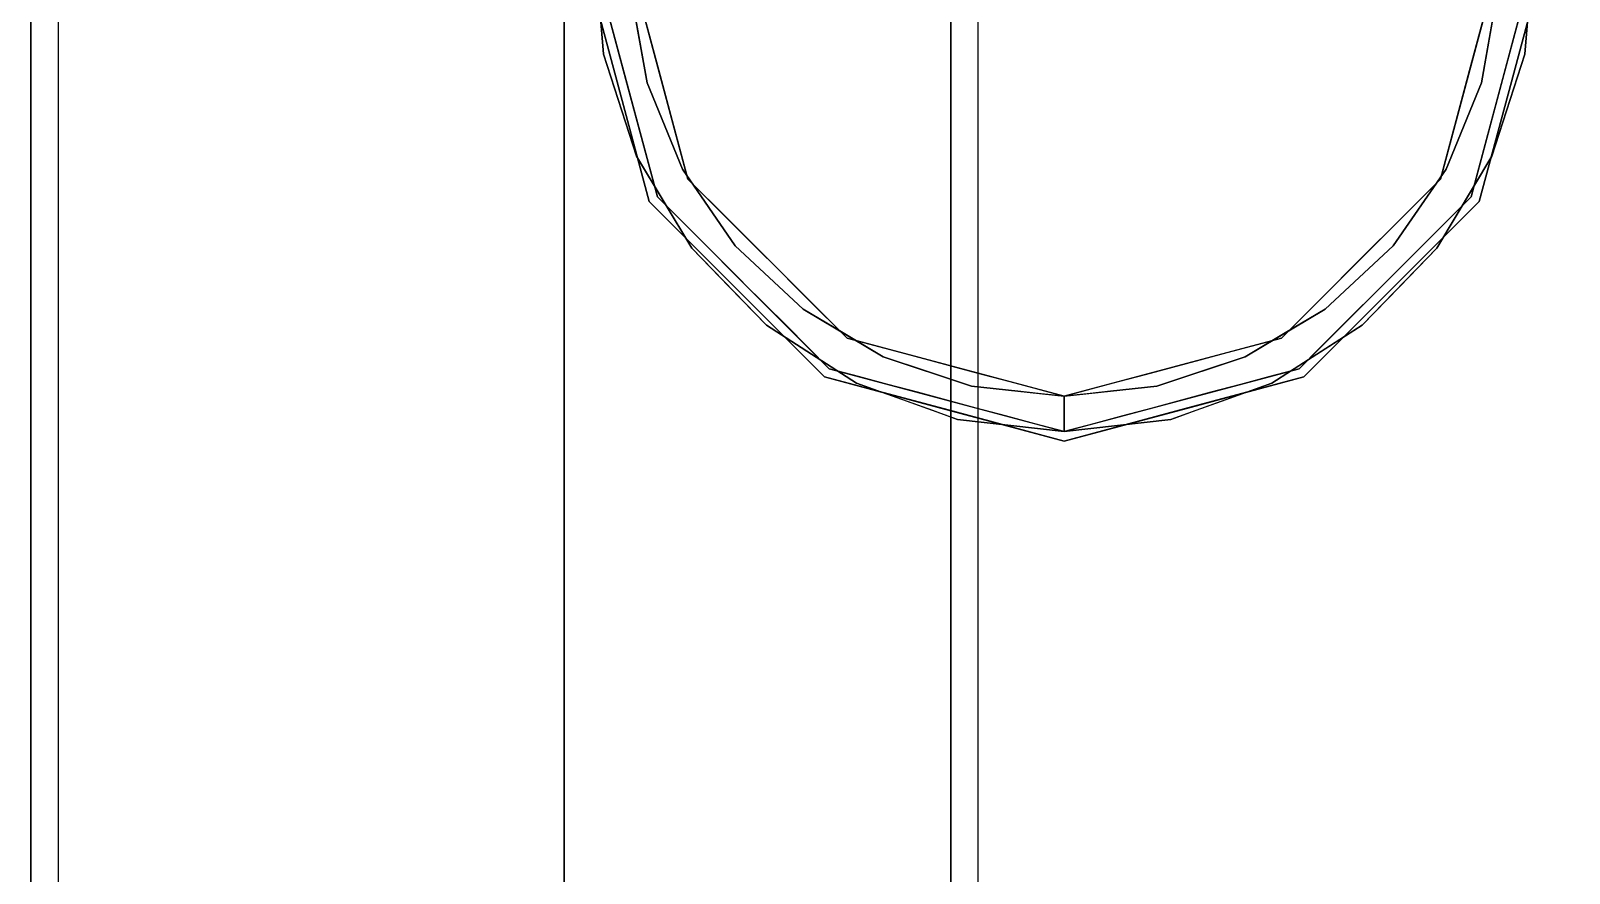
# Model space of a CAD drawing. Header units: millimetres. Extents: x -2 to 771, y -886 to 7.
# Drawn here: x -2 to 113.3, y -219.2 to -156 of the extents above; entities that cross this region are included whole.
import ezdxf

# ---------------------------------------------------------------- set-up
doc = ezdxf.new("R2010")
doc.units = ezdxf.units.MM
for name, color, linetype in [('IQ_200_2D', 1, 'Continuous'), ('IQ_200_3D', 1, 'Continuous'), ('IQ_204_3D', 7, 'Continuous')]:
    doc.layers.add(name, color=color, linetype=linetype)

msp = doc.modelspace()

# ---------------------------------------------------------------- linework, layer by layer
at = {"layer": 'IQ_200_2D'}
for p, q in [((69, -817.5), (69, -27.5)), ((0, -60), (0, -825))]:
    msp.add_line(p, q, dxfattribs=at)
at = {"layer": 'IQ_200_3D'}
for points, invisible_edges in [([(767.96, -60, 157), (-2.04, -825, 157), (-2.04, -60, 157), (57.96, 0, 157)], 13), ([(-2.04, -60, 190), (-2.04, -825, 190), (767.96, -60, 190), (57.96, 0, 190)], 14), ([(-2.04, -825, 157), (767.96, -60, 157), (767.96, -825, 157), (707.96, -885, 157)], 13), ([(767.96, -825, 190), (767.96, -60, 190), (-2.04, -825, 190), (707.96, -885, 190)], 14), ([(727.96, -845, 150), (37.96, -845, 150), (37.96, -80, 150), (727.96, -80, 150)], 5)]:
    msp.add_3dface(points, dxfattribs=dict(at, invisible_edges=invisible_edges))
for points in [[(66.96, -817.5, 1470), (66.96, -777.1, 1570), (66.96, -63.9, 1570), (66.96, -27.5, 1470)], [(66.96, -27.5, 1470), (66.96, -27.5, 190), (66.96, -817.5, 190), (66.96, -817.5, 1470)], [(-2.04, -60, 190), (-2.04, -60, 157), (-2.04, -825, 157), (-2.04, -825, 190)], [(698.96, -777.1, 1570), (698.96, -63.9, 1570), (66.96, -63.9, 1570), (66.96, -777.1, 1570)], [(37.96, -80, 157), (37.96, -80, 150), (37.96, -845, 150), (37.96, -845, 157)]]:
    msp.add_3dface(points, dxfattribs=at)
at = {"layer": 'IQ_204_3D'}
for points, invisible_edges in [([(40.24, -149.71, 74.79), (40.91, -157.72, 82.81), (40.23, -150.81, 116.94)], 14), ([(40.24, -149.71, 74.79), (42.95, -153.01, 78.09), (40.91, -157.72, 82.81)], 3), ([(110, -157.72, 82.81), (107.96, -153.01, 78.09), (110.67, -149.71, 74.79)], 3), ([(110.67, -149.71, 74.79), (110.68, -150.81, 116.94), (110, -157.72, 82.81)], 3), ([(41.92, -159.79, 150), (39.51, -150.81, 150), (39.51, -150.81, 117.11), (41.92, -159.79, 117.11)], 10), ([(40.91, -157.72, 82.81), (42.59, -159.62, 116.94), (40.23, -150.81, 116.94)], 13), ([(40.23, -150.81, 116.94), (44.95, -168.42, 116.94), (47.24, -167.1, 116.94), (42.88, -150.81, 116.94)], 10), ([(42.95, -153.01, 78.09), (42.88, -150.81, 116.94), (45.06, -158.95, 116.94)], 13), ([(103.67, -167.1, 116.94), (105.97, -168.42, 116.94), (110.68, -150.81, 116.94), (108.03, -150.81, 116.94)], 5), ([(107.96, -153.01, 78.09), (105.85, -158.95, 116.94), (108.03, -150.81, 116.94)], 13), ([(110, -157.72, 82.81), (110.68, -150.81, 116.94), (108.33, -159.62, 116.94)], 13), ([(111.4, -150.81, 117.11), (111.4, -150.81, 150), (108.99, -159.79, 150), (108.99, -159.79, 117.11)], 5), ([(40.91, -157.72, 82.81), (42.95, -153.01, 78.09), (44.17, -159.88, 84.96)], 13), ([(44.17, -159.88, 84.96), (42.95, -153.01, 78.09), (45.06, -158.95, 116.94)], 14), ([(106.74, -159.88, 84.96), (105.85, -158.95, 116.94), (107.96, -153.01, 78.09)], 3), ([(106.74, -159.88, 84.96), (107.96, -153.01, 78.09), (110, -157.72, 82.81)], 14), ([(43.38, -165.38, 90.46), (40.91, -157.72, 82.81), (44.17, -159.88, 84.96)], 14), ([(43.38, -165.38, 90.46), (42.59, -159.62, 116.94), (40.91, -157.72, 82.81)], 3), ([(107.53, -165.38, 90.46), (106.74, -159.88, 84.96), (110, -157.72, 82.81)], 3), ([(108.33, -159.62, 116.94), (107.53, -165.38, 90.46), (110, -157.72, 82.81)], 13), ([(44.17, -159.88, 84.96), (45.06, -158.95, 116.94), (46.82, -166.34, 91.42)], 3), ([(46.82, -166.34, 91.42), (45.06, -158.95, 116.94), (47.24, -167.1, 116.94)], 13), ([(104.09, -166.34, 91.42), (103.67, -167.1, 116.94), (105.85, -158.95, 116.94)], 13), ([(106.74, -159.88, 84.96), (104.09, -166.34, 91.42), (105.85, -158.95, 116.94)], 14), ([(41.92, -159.79, 117.11), (44.33, -168.78, 117.11), (44.33, -168.78, 150), (41.92, -159.79, 150)], 10), ([(43.38, -165.38, 90.46), (44.95, -168.42, 116.94), (42.59, -159.62, 116.94)], 13), ([(44.17, -159.88, 84.96), (46.82, -166.34, 91.42), (43.38, -165.38, 90.46)], 14), ([(106.74, -159.88, 84.96), (107.53, -165.38, 90.46), (104.09, -166.34, 91.42)], 3), ([(108.33, -159.62, 116.94), (105.97, -168.42, 116.94), (107.53, -165.38, 90.46)], 14), ([(106.58, -168.78, 150), (106.58, -168.78, 117.11), (108.99, -159.79, 117.11), (108.99, -159.79, 150)], 5), ([(43.38, -165.38, 90.46), (46.82, -166.34, 91.42), (47.52, -172.28, 97.36)], 3), ([(47.52, -172.28, 97.36), (44.95, -168.42, 116.94), (43.38, -165.38, 90.46)], 3), ([(103.39, -172.28, 97.36), (104.09, -166.34, 91.42), (107.53, -165.38, 90.46)], 3), ([(103.39, -172.28, 97.36), (107.53, -165.38, 90.46), (105.97, -168.42, 116.94)], 14), ([(59.17, -179.02, 116.94), (47.24, -167.1, 116.94), (44.95, -168.42, 116.94), (57.84, -181.32, 116.94)], 10), ([(46.82, -166.34, 91.42), (50.79, -172.09, 97.17), (47.52, -172.28, 97.36)], 14), ([(47.24, -167.1, 116.94), (50.23, -170.08, 116.94), (46.82, -166.34, 91.42)], 14), ([(46.82, -166.34, 91.42), (50.23, -170.08, 116.94), (50.79, -172.09, 97.17)], 3), ([(105.97, -168.42, 116.94), (103.67, -167.1, 116.94), (91.74, -179.02, 116.94), (93.07, -181.32, 116.94)], 5), ([(104.09, -166.34, 91.42), (103.39, -172.28, 97.36), (100.12, -172.09, 97.17)], 3), ([(100.12, -172.09, 97.17), (100.69, -170.08, 116.94), (104.09, -166.34, 91.42)], 3), ([(100.69, -170.08, 116.94), (103.67, -167.1, 116.94), (104.09, -166.34, 91.42)], 14), ([(48.17, -171.65, 116.94), (44.95, -168.42, 116.94), (47.52, -172.28, 97.36)], 14), ([(103.39, -172.28, 97.36), (105.97, -168.42, 116.94), (102.74, -171.65, 116.94)], 13), ([(44.33, -168.78, 117.11), (50.91, -175.36, 117.11), (50.91, -175.36, 150), (44.33, -168.78, 150)], 10), ([(100, -175.36, 117.11), (106.58, -168.78, 117.11), (106.58, -168.78, 150), (100, -175.36, 150)], 10), ([(50.23, -170.08, 116.94), (53.21, -173.06, 116.94), (50.79, -172.09, 97.17)], 14), ([(97.7, -173.06, 116.94), (100.69, -170.08, 116.94), (100.12, -172.09, 97.17)], 14), ([(50.32, -175.17, 100.25), (48.17, -171.65, 116.94), (47.52, -172.28, 97.36)], 3), ([(48.17, -171.65, 116.94), (50.32, -175.17, 100.25), (51.39, -174.87, 116.94)], 3), ([(102.74, -171.65, 116.94), (99.52, -174.87, 116.94), (100.59, -175.17, 100.25)], 14), ([(102.74, -171.65, 116.94), (100.59, -175.17, 100.25), (103.39, -172.28, 97.36)], 13), ([(47.52, -172.28, 97.36), (50.79, -172.09, 97.17), (53.12, -178.05, 103.14)], 3), ([(55.89, -176.85, 101.94), (53.12, -178.05, 103.14), (50.79, -172.09, 97.17)], 3), ([(53.34, -174.47, 99.55), (50.79, -172.09, 97.17), (53.21, -173.06, 116.94)], 14), ([(53.34, -174.47, 99.55), (53.21, -173.06, 116.94), (56.19, -176.04, 116.94)], 13), ([(97.7, -173.06, 116.94), (97.57, -174.47, 99.55), (94.72, -176.04, 116.94)], 3), ([(95.02, -176.85, 101.94), (100.12, -172.09, 97.17), (97.79, -178.05, 103.14)], 14), ([(97.57, -174.47, 99.55), (97.7, -173.06, 116.94), (100.12, -172.09, 97.17)], 3), ([(97.79, -178.05, 103.14), (100.12, -172.09, 97.17), (103.39, -172.28, 97.36)], 3), ([(53.12, -178.05, 103.14), (51.39, -174.87, 116.94), (50.32, -175.17, 100.25)], 3), ([(50.91, -175.36, 117.11), (57.49, -181.93, 117.11), (57.49, -181.93, 150), (50.91, -175.36, 150)], 10), ([(53.12, -178.05, 103.14), (54.62, -178.09, 116.94), (51.39, -174.87, 116.94)], 13), ([(55.89, -176.85, 101.94), (53.34, -174.47, 99.55), (56.19, -176.04, 116.94)], 14), ([(100, -175.36, 150), (93.43, -181.93, 150), (93.43, -181.93, 117.11), (100, -175.36, 117.11)], 10), ([(95.02, -176.85, 101.94), (94.72, -176.04, 116.94), (97.57, -174.47, 99.55)], 3), ([(97.79, -178.05, 103.14), (99.52, -174.87, 116.94), (96.29, -178.09, 116.94)], 13), ([(99.52, -174.87, 116.94), (97.79, -178.05, 103.14), (100.59, -175.17, 100.25)], 13), ([(55.89, -176.85, 101.94), (56.19, -176.04, 116.94), (58.89, -178.64, 103.72)], 3), ([(59.17, -179.02, 116.94), (58.89, -178.64, 103.72), (56.19, -176.04, 116.94)], 3), ([(94.72, -176.04, 116.94), (92.02, -178.64, 103.72), (91.74, -179.02, 116.94)], 3), ([(92.02, -178.64, 103.72), (94.72, -176.04, 116.94), (95.02, -176.85, 101.94)], 3), ([(59.89, -182.41, 107.49), (53.12, -178.05, 103.14), (55.89, -176.85, 101.94)], 14), ([(55.89, -176.85, 101.94), (61.89, -180.42, 105.51), (59.89, -182.41, 107.49)], 14), ([(91.02, -182.41, 107.49), (89.02, -180.42, 105.51), (95.02, -176.85, 101.94)], 13), ([(97.79, -178.05, 103.14), (91.02, -182.41, 107.49), (95.02, -176.85, 101.94)], 14), ([(56.5, -180.23, 105.32), (54.62, -178.09, 116.94), (53.12, -178.05, 103.14)], 3), ([(54.62, -178.09, 116.94), (56.5, -180.23, 105.32), (56.23, -179.71, 116.94)], 3), ([(58.89, -178.64, 103.72), (59.17, -179.02, 116.94), (61.89, -180.42, 105.51)], 3), ([(92.02, -178.64, 103.72), (89.02, -180.42, 105.51), (91.74, -179.02, 116.94)], 14), ([(97.79, -178.05, 103.14), (96.29, -178.09, 116.94), (94.41, -180.23, 105.32)], 3), ([(94.41, -180.23, 105.32), (96.29, -178.09, 116.94), (94.68, -179.71, 116.94)], 13), ([(56.5, -180.23, 105.32), (57.84, -181.32, 116.94), (56.23, -179.71, 116.94)], 13), ([(75.46, -183.38, 116.94), (59.17, -179.02, 116.94), (57.84, -181.32, 116.94), (75.46, -186.04, 116.94)], 2), ([(61.89, -180.42, 105.51), (59.17, -179.02, 116.94), (63.24, -180.11, 116.94)], 13), ([(93.07, -181.32, 116.94), (91.74, -179.02, 116.94), (75.46, -183.38, 116.94), (75.46, -186.04, 116.94)], 1), ([(87.67, -180.11, 116.94), (91.74, -179.02, 116.94), (89.02, -180.42, 105.51)], 14), ([(94.68, -179.71, 116.94), (93.07, -181.32, 116.94), (94.41, -180.23, 105.32)], 14), ([(56.5, -180.23, 105.32), (59.89, -182.41, 107.49), (57.84, -181.32, 116.94)], 14), ([(67.46, -185.12, 110.2), (59.89, -182.41, 107.49), (61.89, -180.42, 105.51)], 14), ([(61.89, -180.42, 105.51), (63.24, -180.11, 116.94), (65.2, -181.53, 106.61)], 3), ([(61.89, -180.42, 105.51), (68.51, -182.63, 107.72), (67.46, -185.12, 110.2)], 14), ([(65.28, -180.66, 116.94), (65.2, -181.53, 106.61), (63.24, -180.11, 116.94)], 3), ([(65.2, -181.53, 106.61), (65.28, -180.66, 116.94), (66.86, -182.08, 107.17)], 3), ([(67.31, -181.2, 116.94), (66.86, -182.08, 107.17), (65.28, -180.66, 116.94)], 3), ([(89.02, -180.42, 105.51), (83.45, -185.12, 110.2), (82.4, -182.63, 107.72)], 3), ([(83.45, -185.12, 110.2), (89.02, -180.42, 105.51), (91.02, -182.41, 107.49)], 3), ([(84.05, -182.08, 107.17), (83.6, -181.2, 116.94), (85.64, -180.66, 116.94)], 13), ([(85.64, -180.66, 116.94), (85.71, -181.53, 106.61), (84.05, -182.08, 107.17)], 13), ([(85.64, -180.66, 116.94), (87.67, -180.11, 116.94), (85.71, -181.53, 106.61)], 14), ([(89.02, -180.42, 105.51), (85.71, -181.53, 106.61), (87.67, -180.11, 116.94)], 14), ([(93.07, -181.32, 116.94), (91.02, -182.41, 107.49), (94.41, -180.23, 105.32)], 13), ([(57.49, -181.93, 150), (65.93, -184.2, 117.11), (66.47, -184.34, 150)], 3), ([(57.49, -181.93, 150), (57.49, -181.93, 117.11), (65.93, -184.2, 117.11)], 13), ([(60.04, -181.91, 116.94), (57.84, -181.32, 116.94), (59.89, -182.41, 107.49)], 14), ([(61.78, -183.09, 108.17), (60.04, -181.91, 116.94), (59.89, -182.41, 107.49)], 3), ([(60.04, -181.91, 116.94), (61.78, -183.09, 108.17), (62.24, -182.5, 116.94)], 3), ([(67.31, -181.2, 116.94), (68.51, -182.63, 107.72), (66.86, -182.08, 107.17)], 13), ([(67.31, -181.2, 116.94), (69.35, -181.75, 116.94), (68.51, -182.63, 107.72)], 14), ([(69.35, -181.75, 116.94), (71.38, -182.29, 116.94), (68.51, -182.63, 107.72)], 14), ([(79.53, -182.29, 116.94), (81.56, -181.75, 116.94), (82.4, -182.63, 107.72)], 14), ([(81.56, -181.75, 116.94), (83.6, -181.2, 116.94), (82.4, -182.63, 107.72)], 14), ([(84.05, -182.08, 107.17), (82.4, -182.63, 107.72), (83.6, -181.2, 116.94)], 14), ([(84.99, -184.2, 117.11), (93.43, -181.93, 150), (84.44, -184.34, 150)], 13), ([(93.43, -181.93, 117.11), (93.43, -181.93, 150), (84.99, -184.2, 117.11)], 3), ([(90.87, -181.91, 116.94), (88.67, -182.5, 116.94), (89.13, -183.09, 108.17)], 14), ([(89.13, -183.09, 108.17), (91.02, -182.41, 107.49), (90.87, -181.91, 116.94)], 14), ([(91.02, -182.41, 107.49), (93.07, -181.32, 116.94), (90.87, -181.91, 116.94)], 13), ([(62.24, -182.5, 116.94), (61.78, -183.09, 108.17), (63.67, -183.76, 108.85)], 13), ([(64.45, -183.09, 116.94), (62.24, -182.5, 116.94), (63.67, -183.76, 108.85)], 14), ([(65.57, -184.44, 109.52), (64.45, -183.09, 116.94), (63.67, -183.76, 108.85)], 3), ([(64.45, -183.09, 116.94), (65.57, -184.44, 109.52), (66.65, -183.68, 116.94)], 3), ([(75.46, -183.38, 108.47), (67.46, -185.12, 110.2), (68.51, -182.63, 107.72)], 3), ([(75.46, -186.04, 111.12), (67.46, -185.12, 110.2), (75.46, -183.38, 108.47)], 14), ([(71.98, -183.01, 108.09), (68.51, -182.63, 107.72), (71.38, -182.29, 116.94)], 14), ([(73.42, -182.84, 116.94), (71.98, -183.01, 108.09), (71.38, -182.29, 116.94)], 3), ([(73.72, -183.2, 108.28), (71.98, -183.01, 108.09), (73.42, -182.84, 116.94)], 14), ([(73.42, -182.84, 116.94), (75.46, -183.38, 116.94), (73.72, -183.2, 108.28)], 14), ([(75.46, -183.38, 108.47), (73.72, -183.2, 108.28), (75.46, -183.38, 116.94)], 2), ([(75.46, -183.38, 108.47), (82.4, -182.63, 107.72), (83.45, -185.12, 110.2)], 14), ([(77.49, -182.84, 116.94), (77.19, -183.2, 108.28), (75.46, -183.38, 116.94)], 3), ([(75.46, -183.38, 108.47), (75.46, -183.38, 116.94), (77.19, -183.2, 108.28)], 2), ([(75.46, -186.04, 111.12), (75.46, -183.38, 108.47), (83.45, -185.12, 110.2)], 3), ([(77.19, -183.2, 108.28), (77.49, -182.84, 116.94), (78.93, -183.01, 108.09)], 3), ([(77.49, -182.84, 116.94), (79.53, -182.29, 116.94), (78.93, -183.01, 108.09)], 14), ([(78.93, -183.01, 108.09), (79.53, -182.29, 116.94), (82.4, -182.63, 107.72)], 3), ([(85.34, -184.44, 109.52), (86.46, -183.09, 116.94), (84.26, -183.68, 116.94)], 13), ([(85.34, -184.44, 109.52), (87.24, -183.76, 108.85), (86.46, -183.09, 116.94)], 14), ([(87.24, -183.76, 108.85), (88.67, -182.5, 116.94), (86.46, -183.09, 116.94)], 13), ([(88.67, -182.5, 116.94), (87.24, -183.76, 108.85), (89.13, -183.09, 108.17)], 13), ([(66.65, -183.68, 116.94), (65.57, -184.44, 109.52), (67.46, -185.12, 110.2)], 13), ([(75.46, -186.75, 117.11), (66.47, -184.34, 150), (65.93, -184.2, 117.11)], 3), ([(66.47, -184.34, 150), (75.46, -186.75, 117.11), (75.46, -186.75, 150)], 1), ([(67.46, -185.12, 110.2), (68.85, -184.27, 116.94), (66.65, -183.68, 116.94)], 13), ([(68.85, -184.27, 116.94), (67.46, -185.12, 110.2), (69.46, -185.35, 110.43)], 13), ([(69.46, -185.35, 110.43), (71.05, -184.86, 116.94), (68.85, -184.27, 116.94)], 13), ([(75.46, -186.75, 117.11), (84.99, -184.2, 117.11), (84.44, -184.34, 150)], 14), ([(84.44, -184.34, 150), (75.46, -186.75, 150), (75.46, -186.75, 117.11)], 12), ([(79.86, -184.86, 116.94), (81.45, -185.35, 110.43), (82.06, -184.27, 116.94)], 3), ([(81.45, -185.35, 110.43), (83.45, -185.12, 110.2), (82.06, -184.27, 116.94)], 14), ([(83.45, -185.12, 110.2), (84.26, -183.68, 116.94), (82.06, -184.27, 116.94)], 13), ([(84.26, -183.68, 116.94), (83.45, -185.12, 110.2), (85.34, -184.44, 109.52)], 13), ([(71.05, -184.86, 116.94), (69.46, -185.35, 110.43), (71.46, -185.58, 110.66)], 13), ([(71.05, -184.86, 116.94), (71.46, -185.58, 110.66), (73.25, -185.45, 116.94)], 3), ([(73.25, -185.45, 116.94), (71.46, -185.58, 110.66), (73.46, -185.81, 110.89)], 13), ([(73.46, -185.81, 110.89), (75.46, -186.04, 116.94), (73.25, -185.45, 116.94)], 13), ([(75.46, -186.04, 116.94), (77.45, -185.81, 110.89), (77.66, -185.45, 116.94)], 3), ([(77.66, -185.45, 116.94), (77.45, -185.81, 110.89), (79.45, -185.58, 110.66)], 13), ([(79.45, -185.58, 110.66), (79.86, -184.86, 116.94), (77.66, -185.45, 116.94)], 13), ([(79.86, -184.86, 116.94), (79.45, -185.58, 110.66), (81.45, -185.35, 110.43)], 13), ([(75.46, -186.04, 116.94), (73.46, -185.81, 110.89), (75.46, -186.04, 111.12)], 1), ([(77.45, -185.81, 110.89), (75.46, -186.04, 116.94), (75.46, -186.04, 111.12)], 1)]:
    msp.add_3dface(points, dxfattribs=dict(at, invisible_edges=invisible_edges))

doc.saveas('drawing.dxf')
